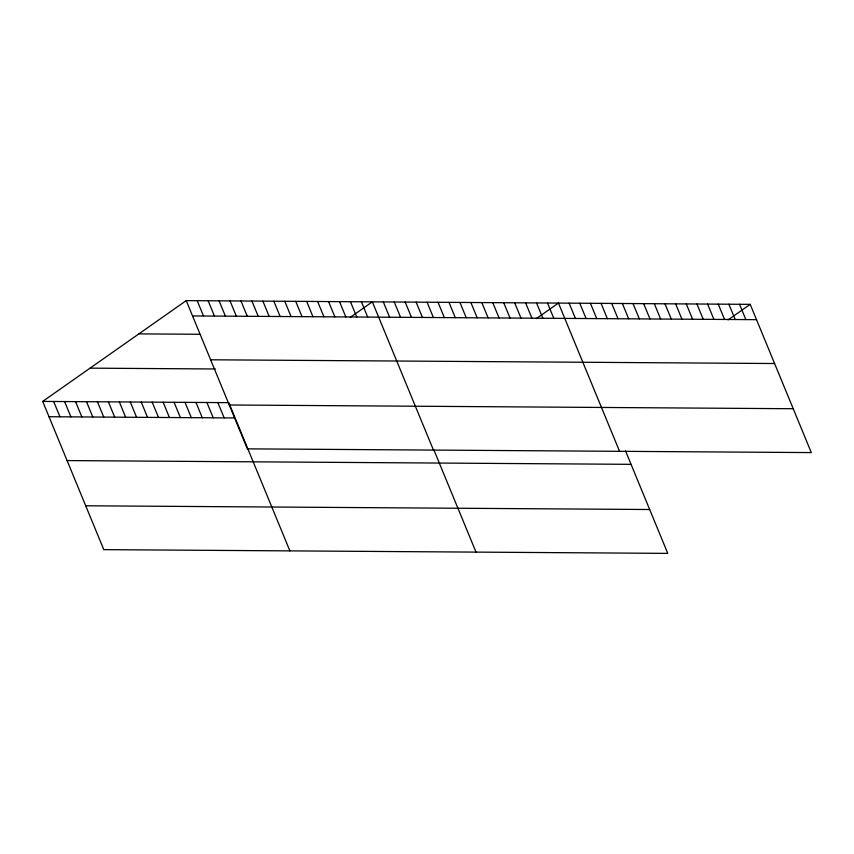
<?xml version="1.0" encoding="UTF-8"?>
<svg xmlns="http://www.w3.org/2000/svg" width="854" height="854" viewBox="0 0 854 854"><rect width="100%" height="100%" fill="white"/><g stroke="black" fill="none" stroke-linecap="round" stroke-linejoin="round"><path stroke-width="1.28" d="M625.534 450.923L667.764 553.381L103.793 549.645L42.7 401.412L186.236 300.619L750.207 304.355L811.3 452.588L247.34 448.852L186.236 300.619M350.247 317.368L372.344 301.846L433.448 450.079M536.355 318.606L558.452 303.085L619.556 451.318M728.099 319.876L750.207 304.355M192.545 315.927L756.516 319.663M138.871 333.882L199.687 334.277M210.628 359.79L774.589 363.526M90.065 368.149L215.357 368.981M42.7 401.412L228.808 402.65L235.117 417.958L49.009 416.72M229.256 404.988L793.217 408.724M67.092 460.584L631.053 464.33M85.72 505.781L649.68 509.518M739.553 304.28L745.862 319.599M728.9 304.216L735.209 319.524M718.246 304.141L724.555 319.46M707.592 304.067L713.901 319.385M696.939 304.003L703.248 319.311M686.285 303.928L692.594 319.247M675.631 303.864L681.94 319.172M664.978 303.789L671.297 319.097M654.324 303.714L660.644 319.033M643.67 303.65L649.99 318.958M633.027 303.576L639.336 318.894M622.374 303.512L628.683 318.82M611.72 303.437L618.029 318.745M601.067 303.362L607.375 318.681M590.413 303.298L596.722 318.606M579.759 303.223L586.068 318.542M569.106 303.149L575.415 318.467M547.51 303.01L553.819 318.328M536.558 302.935L542.866 318.254M525.616 302.86L531.925 318.179M514.663 302.796L520.972 318.104M503.721 302.722L510.03 318.03M492.769 302.647L499.078 317.966M481.827 302.572L488.136 317.891M470.874 302.497L477.183 317.816M459.922 302.433L466.241 317.741M448.98 302.359L455.289 317.667M438.027 302.284L444.347 317.603M427.085 302.209L433.394 317.528M416.133 302.135L422.452 317.453M405.191 302.07L411.5 317.378M394.238 301.996L400.558 317.304M383.297 301.921L389.605 317.229M433.779 449.652L476.009 552.111M361.402 301.772L367.711 317.09M350.45 301.708L356.758 317.015M339.508 301.633L345.817 316.941M328.555 301.558L334.864 316.866M317.613 301.483L323.922 316.802M306.661 301.409L312.97 316.727M295.719 301.345L302.028 316.653M284.766 301.27L291.075 316.578M273.814 301.195L280.133 316.503M262.872 301.12L269.181 316.439M251.919 301.046L258.239 316.364M240.977 300.982L247.286 316.29M230.025 300.907L236.344 316.215M219.083 300.832L225.392 316.14M208.13 300.757L214.45 316.076M197.189 300.683L203.498 316.001M235.619 419.175L241.148 432.583M241.65 433.8L247.169 447.197M247.671 448.425L289.901 550.883M217.855 402.576L224.175 417.884M206.914 402.501L213.222 417.809M195.961 402.426L202.281 417.745M185.019 402.351L191.328 417.67M174.067 402.287L180.386 417.595M163.125 402.213L169.434 417.521M152.172 402.138L158.492 417.446M141.23 402.063L147.539 417.382M130.278 401.988L136.587 417.307M119.336 401.924L125.645 417.232M108.383 401.85L114.692 417.158M97.441 401.775L103.75 417.083M86.489 401.7L92.798 417.019M75.547 401.626L81.856 416.944M64.594 401.561L70.903 416.869M53.653 401.487L59.961 416.795"/></g></svg>
